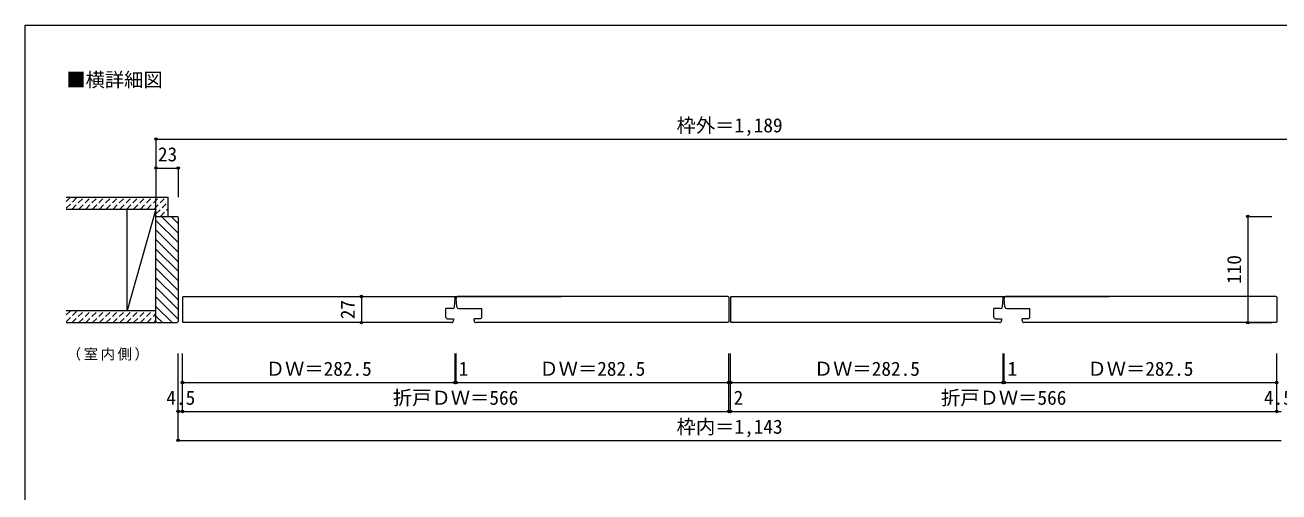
# Model space of a CAD drawing. Units: millimetres on the paper, with parts at other scales. Extents: x -197 to 198, y -138 to 137.
# Drawn here: x -197.2 to 62.7, y 40.4 to 137 of the extents above; entities that cross this region are included whole.
import ezdxf
from ezdxf.enums import TextEntityAlignment as Align

# ---------------------------------------------------------------- set-up
doc = ezdxf.new("R2010")
doc.units = ezdxf.units.MM
doc.header["$PDMODE"] = 32
doc.header["$PDSIZE"] = 0.5
doc.linetypes.add('DASHED1', pattern=[1.8, 1.2, -0.6])
for name, color, linetype, lineweight in [('0-3_仕上げ', 2, 'Continuous', 9), ('0-4_枠', 3, 'Continuous', 9), ('0-6_扉', 6, 'Continuous', 9), ('0-A_文字', 7, 'Continuous', 9), ('0-B_寸法', 7, 'Continuous', 9), ('0-C_ハッチ', 4, 'DASHED1', 9), ('F-0_補助線', 7, 'Continuous', 9)]:
    doc.layers.add(name, color=color, linetype=linetype, lineweight=lineweight)
doc.styles.add('ＭＳ ゴシック', font='')
doc.styles.get('ＭＳ ゴシック').set_extended_font_data('MS Gothic')

msp = doc.modelspace()

# ---------------------------------------------------------------- linework, layer by layer
at = {"layer": '0-3_仕上げ'}
for p, q in [((-188.667, 101.405), (-167.568, 101.405)), ((-170.068, 75.405), (-170.068, 101.405)), ((-167.568, 97.405), (-167.568, 101.405)), ((-188.667, 98.905), (-170.068, 98.905)), ((-176.068, 77.905), (-176.068, 98.905)), ((-188.667, 77.905), (-170.068, 77.905)), ((-188.667, 75.405), (-170.068, 75.405))]:
    msp.add_line(p, q, dxfattribs=at)
at = {"layer": '0-3_仕上げ', "color": 7}
msp.add_line((-170.068, 98.905), (-176.068, 77.905), dxfattribs=at)
at = {"layer": '0-4_枠'}
for p, q in [((-169.868, 97.405), (-170.068, 97.205)), ((-169.868, 97.405), (-165.668, 97.405)), ((-165.468, 97.205), (-165.668, 97.405)), ((-165.468, 97.205), (-165.468, 75.605)), ((-169.868, 75.405), (-165.668, 75.405)), ((-165.468, 75.605), (-165.668, 75.405))]:
    msp.add_line(p, q, dxfattribs=at)
msp.add_lwpolyline([(-169.868, 75.405), (-170.068, 75.605), (-170.068, 97.205)], dxfattribs=at)
at = {"layer": '0-6_扉'}
for p, q in [((-164.568, 80.663), (-164.427, 80.805)), ((-164.568, 80.663), (-164.427, 80.805)), ((-164.568, 80.663), (-164.427, 80.805)), ((-164.568, 80.663), (-164.427, 80.805)), ((-164.568, 80.663), (-164.427, 80.805)), ((-164.568, 80.663), (-164.427, 80.805)), ((-164.568, 80.663), (-164.427, 80.805)), ((-164.568, 80.663), (-164.568, 75.546)), ((-164.568, 80.663), (-164.568, 75.546)), ((-164.568, 80.663), (-164.568, 75.546)), ((-164.568, 80.663), (-164.568, 75.546)), ((-164.427, 80.805), (-105.068, 80.805)), ((-107.468, 80.805), (-88.568, 80.805)), ((-51.368, 80.663), (-51.509, 80.805)), ((-51.368, 80.663), (-51.509, 80.805)), ((-51.368, 80.663), (-51.509, 80.805)), ((-51.368, 80.663), (-51.509, 80.805)), ((-51.368, 80.663), (-51.509, 80.805)), ((-51.368, 80.663), (-51.509, 80.805)), ((-51.368, 80.663), (-51.509, 80.805)), ((-50.968, 80.663), (-50.827, 80.805)), ((-50.968, 80.663), (-50.827, 80.805)), ((-50.968, 80.663), (-50.827, 80.805)), ((-50.968, 80.663), (-50.827, 80.805)), ((-50.968, 80.663), (-50.827, 80.805)), ((-50.968, 80.663), (-50.827, 80.805)), ((-50.968, 80.663), (-50.968, 75.546)), ((-50.968, 80.663), (-50.968, 75.546)), ((-50.968, 80.663), (-50.968, 75.546)), ((-50.968, 80.663), (-50.968, 75.546)), ((6.132, 80.805), (25.032, 80.805)), ((62.232, 80.663), (62.091, 80.805)), ((62.232, 80.663), (62.091, 80.805)), ((62.232, 80.663), (62.091, 80.805)), ((62.232, 80.663), (62.232, 75.546)), ((62.232, 80.663), (62.232, 75.546)), ((62.232, 80.663), (62.232, 75.546)), ((-110.018, 76.488), (-110.018, 78.305)), ((-108.617, 78.305), (-110.018, 78.305)), ((-108.218, 78.67), (-108.07, 80.37)), ((-107.718, 78.67), (-107.866, 80.37)), ((-107.319, 78.305), (-102.518, 78.305)), ((-102.518, 76.488), (-102.518, 78.302)), ((3.582, 76.488), (3.582, 78.305)), ((4.983, 78.305), (3.582, 78.305)), ((5.382, 78.67), (5.53, 80.37)), ((5.882, 78.67), (5.734, 80.37)), ((6.281, 78.305), (11.082, 78.305)), ((11.082, 76.488), (11.082, 78.302)), ((-164.568, 75.546), (-164.427, 75.405)), ((-164.568, 75.546), (-164.427, 75.405)), ((-164.568, 75.546), (-164.427, 75.405)), ((-164.568, 75.546), (-164.427, 75.405)), ((-164.568, 75.546), (-164.427, 75.405)), ((-164.568, 75.546), (-164.427, 75.405)), ((-164.568, 75.546), (-164.427, 75.405)), ((-164.568, 75.546), (-164.427, 75.405)), ((-108.818, 75.405), (-164.427, 75.405)), ((-108.418, 76.205), (-108.418, 75.805)), ((-108.418, 76.205), (-108.418, 75.805)), ((-108.418, 75.805), (-108.418, 75.833)), ((-102.801, 76.205), (-104.118, 76.205)), ((-104.118, 75.805), (-104.118, 76.205)), ((-102.801, 76.205), (-102.518, 76.488)), ((-50.968, 75.546), (-50.827, 75.405)), ((-50.968, 75.546), (-50.827, 75.405)), ((-50.968, 75.546), (-50.827, 75.405)), ((-50.968, 75.546), (-50.827, 75.405)), ((-50.968, 75.546), (-50.827, 75.405)), ((-50.968, 75.546), (-50.827, 75.405)), ((-50.968, 75.546), (-50.827, 75.405)), ((-50.968, 75.546), (-50.827, 75.405)), ((4.782, 75.405), (-50.827, 75.405)), ((5.182, 76.205), (5.182, 75.805)), ((5.182, 76.205), (5.182, 75.805)), ((5.182, 75.805), (5.182, 75.833)), ((10.799, 76.205), (9.482, 76.205)), ((9.482, 75.805), (9.482, 76.205)), ((62.091, 75.405), (9.882, 75.405)), ((10.799, 76.205), (11.082, 76.488)), ((62.232, 75.546), (62.091, 75.405)), ((62.232, 75.546), (62.091, 75.405)), ((62.232, 75.546), (62.091, 75.405)), ((62.232, 75.546), (62.091, 75.405))]:
    msp.add_line(p, q, dxfattribs=at)
for points in [[(-164.568, 80.663), (-164.427, 80.805), (-86.051, 80.805)], [(-51.368, 80.663), (-51.509, 80.805), (-107.585, 80.805)], [(-51.368, 80.663), (-51.368, 75.546), (-51.509, 75.405), (-103.718, 75.405)], [(-50.968, 80.663), (-50.827, 80.805), (27.549, 80.805)], [(-50.968, 80.663), (-50.827, 80.805), (8.532, 80.805)], [(62.232, 80.663), (62.091, 80.805), (6.015, 80.805)], [(-110.018, 76.488), (-109.735, 76.205), (-108.418, 76.205)], [(3.582, 76.488), (3.865, 76.205), (5.182, 76.205)]]:
    msp.add_lwpolyline(points, dxfattribs=at)
for centre, start, end in [((-108.468, 80.405), 355, 90), ((-108.468, 80.405), 355, 90), ((-107.468, 80.405), 90, 185), ((5.132, 80.405), 355, 90), ((5.132, 80.405), 355, 90), ((6.132, 80.405), 90, 185), ((-108.617, 78.705), 270, 355), ((-107.319, 78.705), 185, 270), ((4.983, 78.705), 270, 355), ((6.281, 78.705), 185, 270), ((-108.818, 75.805), 270, 0), ((-108.818, 75.805), 270, 0), ((-103.718, 75.805), 180, 270), ((4.782, 75.805), 270, 0), ((4.782, 75.805), 270, 0), ((9.882, 75.805), 180, 270)]:
    msp.add_arc(centre, 0.4, start, end, dxfattribs=at)
at = {"layer": '0-B_寸法', "color": 4}
for p, q in [((-170.068, 113.405), (-170.068, 101.405)), ((-170.068, 113.405), (67.732, 113.405)), ((-170.068, 107.405), (-170.068, 101.405)), ((-170.068, 107.405), (-165.468, 107.405)), ((-165.468, 107.405), (-165.468, 101.405)), ((56.232, 97.405), (56.232, 75.405)), ((56.232, 97.405), (61.232, 97.405)), ((-127.486, 80.805), (-127.486, 75.405)), ((56.232, 75.405), (61.232, 75.405)), ((-165.468, 57.005), (-165.468, 69.005)), ((-164.568, 63.005), (-164.568, 69.005)), ((-108.068, 63.005), (-108.068, 69.005)), ((-107.868, 63.005), (-107.868, 69.005)), ((-51.368, 57.005), (-51.368, 69.005)), ((-50.968, 57.005), (-50.968, 69.005)), ((5.532, 63.005), (5.532, 69.005)), ((5.732, 63.005), (5.732, 69.005)), ((62.232, 63.005), (62.232, 69.005)), ((62.232, 63.005), (62.232, 69.005)), ((-164.568, 57.005), (-164.568, 63.005)), ((-164.568, 63.005), (-108.068, 63.005)), ((-108.068, 63.005), (-107.868, 63.005)), ((-107.868, 63.005), (-51.368, 63.005)), ((-51.368, 63.005), (-50.968, 63.005)), ((-50.968, 63.005), (5.532, 63.005)), ((5.532, 63.005), (5.732, 63.005)), ((5.732, 63.005), (62.232, 63.005)), ((62.232, 57.005), (62.232, 63.005)), ((-165.468, 57.005), (-164.568, 57.005)), ((-165.468, 51.005), (-165.468, 57.005)), ((-164.568, 57.005), (-51.368, 57.005)), ((-51.368, 57.005), (-50.968, 57.005)), ((62.232, 57.005), (63.132, 57.005)), ((-165.468, 51.005), (63.132, 51.005))]:
    msp.add_line(p, q, dxfattribs=at)
msp.add_lwpolyline([(-50.968, 57.005), (62.232, 57.005), (62.232, 63.005)], dxfattribs=at)
at = {"layer": '0-B_寸法'}
for p in [(-170.068, 113.405), (-170.068, 107.405), (-165.468, 107.405), (56.232, 97.405), (-127.486, 80.805), (-127.486, 75.405), (56.232, 75.405), (-164.568, 63.005), (-108.068, 63.005), (-107.868, 63.005), (-51.368, 63.005), (-50.968, 63.005), (5.532, 63.005), (5.732, 63.005), (62.232, 63.005), (62.232, 63.005), (-165.468, 57.005), (-164.568, 57.005), (-51.368, 57.005), (-50.968, 57.005), (62.232, 57.005), (-165.468, 51.005)]:
    msp.add_point(p, dxfattribs=at)
at = {"layer": '0-C_ハッチ'}
for p, q in [((-188.667, 99.092), (-186.353, 101.405)), ((-188.667, 100.506), (-187.768, 101.405)), ((-187.439, 98.905), (-184.939, 101.405)), ((-186.025, 98.905), (-183.525, 101.405)), ((-184.611, 98.905), (-182.111, 101.405)), ((-183.197, 98.905), (-180.697, 101.405)), ((-181.782, 98.905), (-179.282, 101.405)), ((-180.368, 98.905), (-177.868, 101.405)), ((-178.954, 98.905), (-176.454, 101.405)), ((-177.54, 98.905), (-175.04, 101.405)), ((-176.126, 98.905), (-173.626, 101.405)), ((-174.711, 98.905), (-172.211, 101.405)), ((-173.297, 98.905), (-170.797, 101.405)), ((-171.883, 98.905), (-169.383, 101.405)), ((-170.469, 98.905), (-167.969, 101.405)), ((-170.068, 97.891), (-167.568, 100.391)), ((-169.14, 97.405), (-167.568, 98.977)), ((-188.667, 75.592), (-186.353, 77.905)), ((-188.667, 77.006), (-187.768, 77.905)), ((-187.439, 75.405), (-184.939, 77.905)), ((-186.025, 75.405), (-183.525, 77.905)), ((-184.611, 75.405), (-182.111, 77.905)), ((-183.197, 75.405), (-180.697, 77.905)), ((-181.782, 75.405), (-179.282, 77.905)), ((-180.368, 75.405), (-177.868, 77.905)), ((-178.954, 75.405), (-176.454, 77.905)), ((-177.54, 75.405), (-175.04, 77.905)), ((-176.126, 75.405), (-173.626, 77.905)), ((-174.711, 75.405), (-172.211, 77.905)), ((-173.297, 75.405), (-170.797, 77.905)), ((-171.883, 75.405), (-170.068, 77.22)), ((-170.469, 75.405), (-170.068, 75.805))]:
    msp.add_line(p, q, dxfattribs=at)
at = {"layer": '0-C_ハッチ', "linetype": 'Continuous'}
for p, q in [((-170.068, 96.567), (-165.468, 91.967)), ((-168.926, 97.405), (-165.468, 93.947)), ((-166.946, 97.405), (-165.468, 95.927)), ((-170.068, 94.587), (-165.468, 89.987)), ((-170.068, 92.607), (-165.468, 88.007)), ((-170.068, 90.627), (-165.468, 86.027)), ((-170.068, 88.648), (-165.468, 84.048)), ((-170.068, 86.668), (-165.468, 82.068)), ((-170.068, 86.668), (-165.468, 82.068)), ((-170.068, 84.688), (-165.468, 80.088)), ((-170.068, 84.688), (-165.468, 80.088)), ((-170.068, 82.708), (-165.468, 78.108)), ((-170.068, 80.728), (-165.468, 76.128)), ((-170.068, 78.748), (-166.725, 75.405)), ((-170.068, 76.768), (-168.705, 75.405))]:
    msp.add_line(p, q, dxfattribs=at)
at = {"layer": 'F-0_補助線', "color": 3, "lineweight": 18}
msp.add_lwpolyline([(-197.2, 137), (197.8, 137), (197.8, -138), (-197.2, -138)], close=True, dxfattribs=at)

# ---------------------------------------------------------------- texts
at = {"layer": '0-A_文字', "style": 'ＭＳ ゴシック'}
msp.add_text('■横詳細図', height=2.933, dxfattribs=at).set_placement((-188.667, 123.333), align=Align.BOTTOM_LEFT)
at = {"layer": '0-A_文字', "insert": (-188.567, 67.505), "char_height": 2.199, "attachment_point": 7, "style": 'ＭＳ ゴシック'}
msp.add_mtext('\\T1.17;（室内側）', dxfattribs=at)
at = {"layer": '0-B_寸法', "style": 'ＭＳ ゴシック'}
for s, p in [('枠外＝1,189', (-62.168, 113.905)), ('23', (-169.668, 107.905)), ('ＤＷ＝282.5', (-147.318, 63.505)), ('1', (-107.305, 63.505)), ('ＤＷ＝282.5', (-90.618, 63.505)), ('ＤＷ＝282.5', (-33.718, 63.505)), ('1', (6.433, 63.505)), ('ＤＷ＝282.5', (22.982, 63.505)), ('4.5', (-167.918, 57.505)), ('折戸ＤＷ＝566', (-120.968, 57.505)), ('2', (-50.335, 57.505)), ('折戸ＤＷ＝566', (-7.368, 57.505)), ('4.5', (59.582, 57.505)), ('枠内＝1,143', (-62.168, 51.505))]:
    msp.add_text(s, height=2.933, dxfattribs=at).set_placement(p, align=Align.BOTTOM_LEFT)
for s, p in [('110', (55.732, 83.405)), ('27', (-127.986, 76.105))]:
    msp.add_text(s, height=2.933, rotation=90, dxfattribs=at).set_placement(p, align=Align.BOTTOM_LEFT)

doc.saveas('drawing.dxf')
